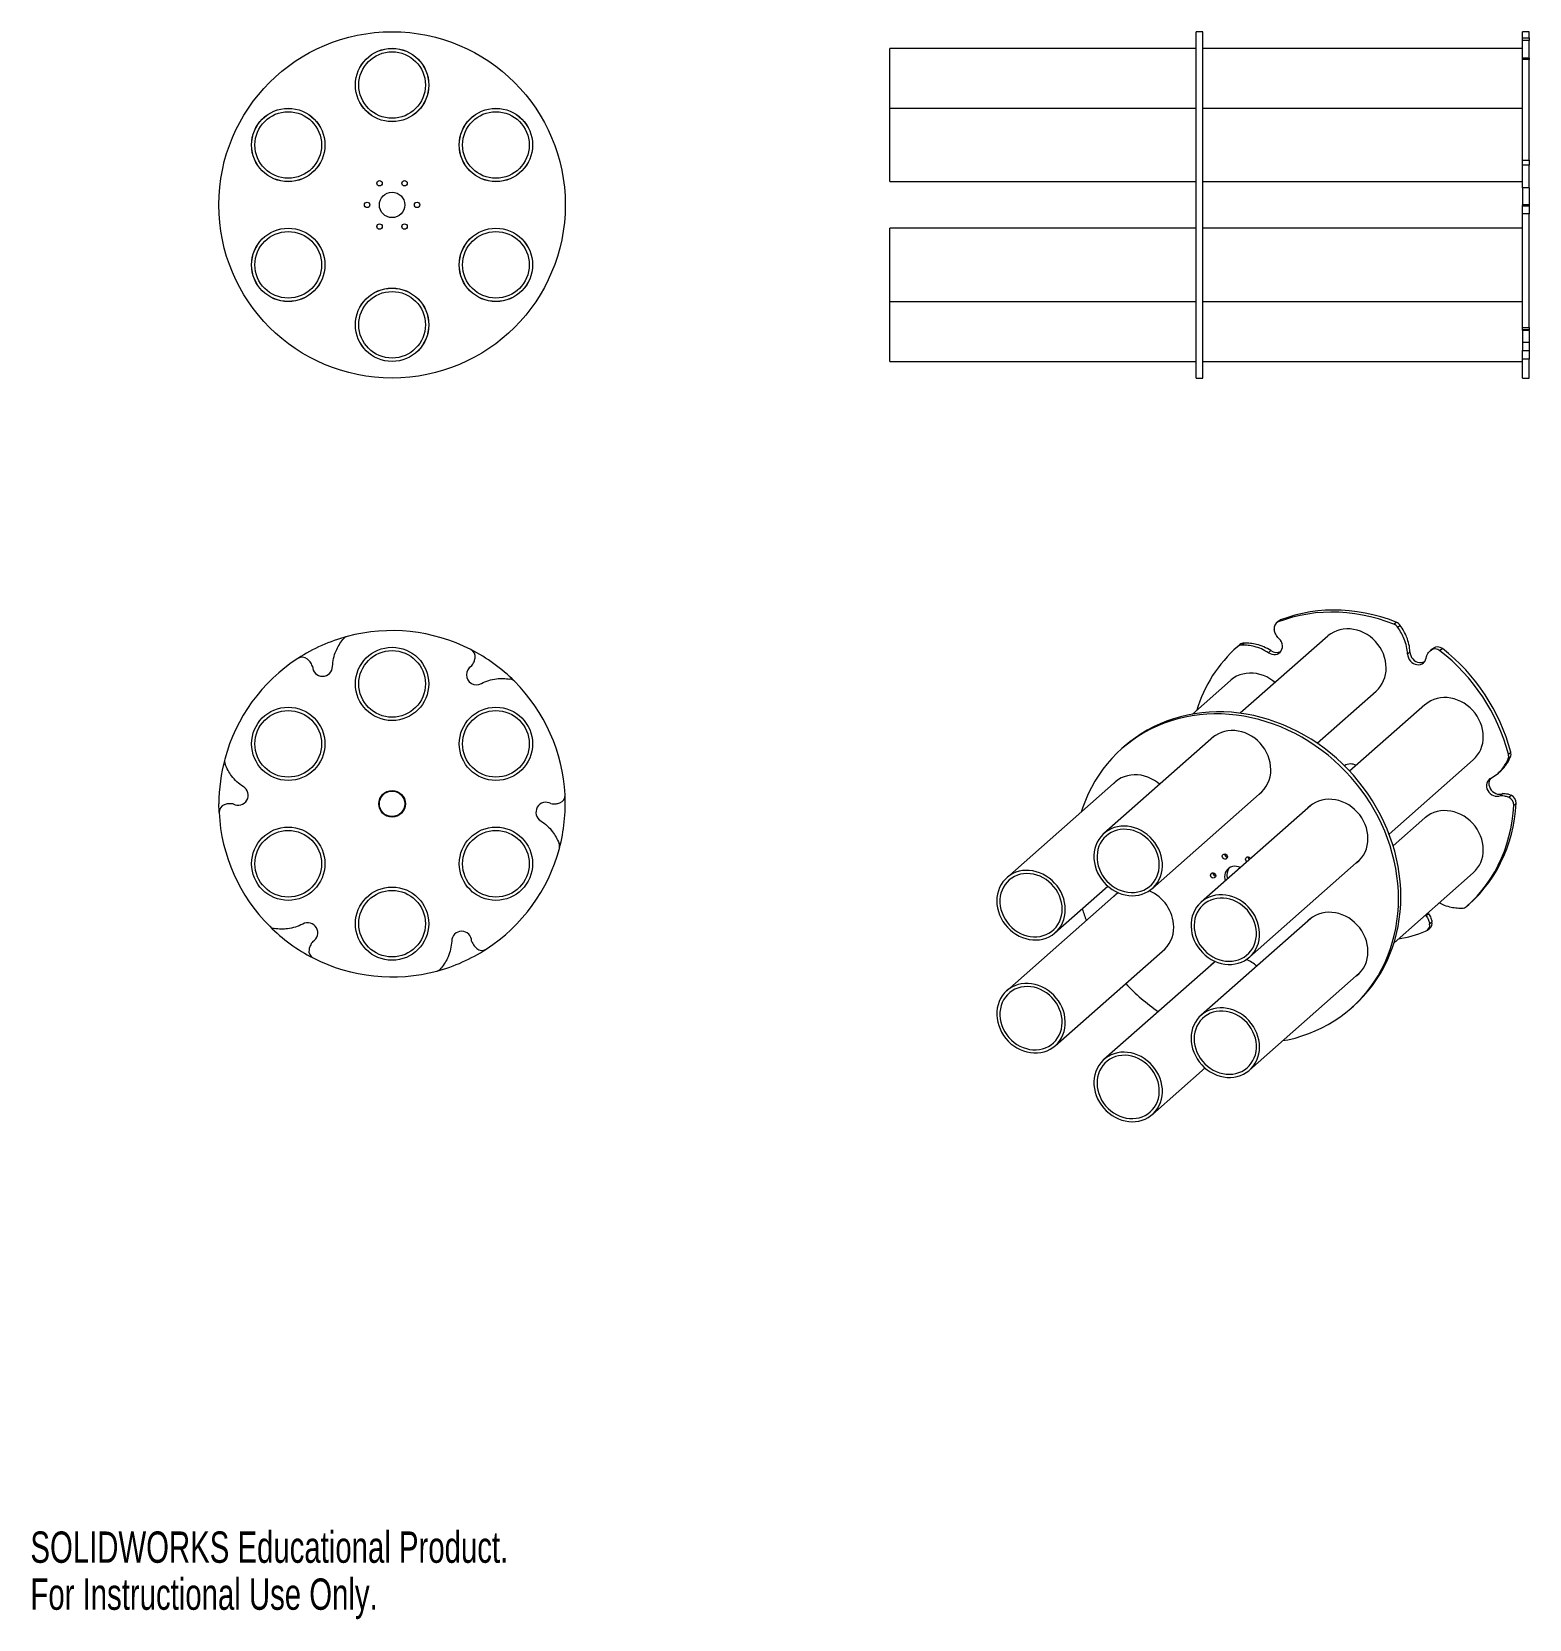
# Model space of a CAD drawing. Header units: inches. Extents: x 0.01 to 7.03, y 0 to 7.45.
import ezdxf

# ---------------------------------------------------------------- set-up
doc = ezdxf.new("R2010")
doc.units = ezdxf.units.IN
doc.header["$MEASUREMENT"] = 0
doc.styles.add('SLDTEXTSTYLE0', font='TXT', dxfattribs={"width": 0.7})

msp = doc.modelspace()

# ---------------------------------------------------------------- linework, layer by layer
at = {"color": 7, "linetype": 'Continuous', "lineweight": 15}
for p, q in [((5.5002, 7.4469), (5.4689, 7.4469)), ((5.4689, 6.6344), (5.4689, 7.4469)), ((5.5002, 6.6344), (5.5002, 7.4469)), ((7.0314, 7.4469), (7.0002, 7.4469)), ((7.0002, 7.4191), (7.0002, 7.4469)), ((7.0002, 7.4191), (7.0314, 7.4191)), ((7.0002, 7.4057), (7.0002, 7.4191)), ((7.0314, 7.4057), (7.0002, 7.4057)), ((7.0314, 7.4191), (7.0314, 7.4469)), ((7.0314, 7.4191), (7.0314, 7.4057)), ((5.4689, 7.3688), (4.0314, 7.3688)), ((4.0314, 7.0875), (4.0314, 7.3688)), ((7.0002, 7.3688), (5.5002, 7.3688)), ((7.0314, 7.3224), (7.0002, 7.3224)), ((7.0002, 7.3163), (7.0002, 7.3224)), ((7.0314, 7.3163), (7.0002, 7.3163)), ((7.0002, 6.8442), (7.0002, 7.3163)), ((7.0314, 7.3224), (7.0314, 7.3163)), ((7.0314, 6.8442), (7.0314, 7.3163)), ((5.4689, 7.0875), (4.0314, 7.0875)), ((4.0314, 6.7438), (4.0314, 7.0875)), ((7.0002, 7.0875), (5.5002, 7.0875)), ((7.0002, 6.8442), (7.0314, 6.8442)), ((7.0002, 6.8202), (7.0002, 6.8442)), ((7.0314, 6.8202), (7.0002, 6.8202)), ((7.0314, 6.8442), (7.0314, 6.8202)), ((4.0314, 6.7438), (5.4689, 6.7438)), ((5.5002, 6.7438), (7.0002, 6.7438)), ((7.0314, 6.7148), (7.0002, 6.7148)), ((7.0002, 6.7148), (7.0002, 6.6352)), ((7.0314, 6.7148), (7.0314, 6.6352)), ((5.4689, 5.8219), (5.4689, 6.6344)), ((5.5002, 5.8219), (5.5002, 6.6344)), ((7.0314, 6.6347), (7.0002, 6.6347)), ((7.0002, 6.5928), (7.0002, 6.63)), ((7.0002, 6.63), (7.0314, 6.63)), ((7.0314, 6.63), (7.0314, 6.5928)), ((7.0314, 6.5928), (7.0002, 6.5928)), ((7.0002, 6.0595), (7.0002, 6.5928)), ((7.0314, 6.0595), (7.0314, 6.5928)), ((5.4689, 6.525), (4.0314, 6.525)), ((4.0314, 6.1813), (4.0314, 6.525)), ((7.0002, 6.525), (5.5002, 6.525)), ((4.0314, 6.1813), (5.4689, 6.1813)), ((4.0314, 5.9), (4.0314, 6.1813)), ((5.5002, 6.1813), (7.0002, 6.1813)), ((7.0002, 6.0595), (7.0314, 6.0595)), ((7.0002, 6.0489), (7.0002, 6.0595)), ((7.0314, 6.0489), (7.0002, 6.0489)), ((7.0002, 6.0465), (7.0314, 6.0465)), ((7.0002, 6.0451), (7.0002, 5.9886)), ((7.0314, 6.0595), (7.0314, 6.0489)), ((7.0314, 6.0451), (7.0314, 5.9886)), ((7.0314, 5.9886), (7.0002, 5.9886)), ((4.0314, 5.9), (5.4689, 5.9)), ((5.5002, 5.9), (7.0002, 5.9)), ((7.0002, 5.9507), (7.0314, 5.9507)), ((7.0002, 5.9109), (7.0002, 5.9507)), ((7.0314, 5.9109), (7.0002, 5.9109)), ((7.0002, 5.8219), (7.0002, 5.9109)), ((7.0314, 5.9507), (7.0314, 5.9109)), ((7.0314, 5.8219), (7.0314, 5.9109)), ((5.4689, 5.8219), (5.5002, 5.8219)), ((7.0002, 5.8219), (7.0314, 5.8219)), ((5.8558, 4.6818), (5.8448, 4.6721)), ((5.8647, 4.6872), (5.8536, 4.6775)), ((6.3966, 4.6667), (6.4077, 4.6765)), ((6.4264, 4.6615), (6.4154, 4.6518)), ((5.6731, 4.5709), (5.6621, 4.5611)), ((5.6624, 4.5614), (5.6734, 4.5712)), ((6.0858, 4.611), (5.6756, 4.2493)), ((5.6936, 4.5787), (5.6826, 4.5689)), ((6.5775, 4.5514), (6.5664, 4.5416)), ((6.5711, 4.5454), (6.5821, 4.5551)), ((6.5778, 4.551), (6.5821, 4.5551)), ((6.6237, 4.5524), (6.6126, 4.5427)), ((5.8188, 4.5432), (5.8077, 4.5334)), ((6.472, 4.5367), (6.461, 4.5269)), ((5.6301, 4.4033), (5.4511, 4.2454)), ((6.036, 4.1087), (6.3132, 4.3532)), ((6.5415, 4.2884), (6.1889, 3.9775)), ((5.5513, 4.1396), (5.0362, 3.6853)), ((5.5499, 4.1385), (5.5486, 4.1373)), ((5.1317, 4.0934), (5.1207, 4.0837)), ((6.3738, 3.6823), (6.7688, 4.0306)), ((6.9433, 4.0444), (6.9322, 4.0346)), ((6.9337, 4.0571), (6.9448, 4.0668)), ((6.8848, 3.9673), (6.8959, 3.977)), ((5.0956, 3.9319), (4.5805, 3.4776)), ((5.0942, 3.9308), (5.0929, 3.9295)), ((5.2635, 3.4275), (5.7786, 3.8818)), ((5.776, 3.8794), (5.7774, 3.8805)), ((6.0069, 3.817), (5.4919, 3.3628)), ((6.0055, 3.8159), (6.0043, 3.8147)), ((6.9076, 3.8729), (6.8966, 3.8632)), ((6.9355, 3.8549), (6.9466, 3.8646)), ((6.9695, 3.8267), (6.9585, 3.817)), ((6.5415, 3.7581), (6.3928, 3.627)), ((5.6024, 3.5882), (5.6024, 3.589)), ((5.712, 3.5743), (5.7121, 3.5752)), ((5.7192, 3.105), (6.2343, 3.5592)), ((6.2316, 3.5569), (6.233, 3.558)), ((4.8079, 3.2198), (5.0549, 3.4376)), ((5.5476, 3.4994), (5.5476, 3.5002)), ((6.3972, 3.1726), (6.7688, 3.5003)), ((5.0956, 3.4015), (4.5805, 2.9473)), ((5.0942, 3.4004), (5.0929, 3.3992)), ((6.7369, 3.3424), (6.7479, 3.3521)), ((6.0069, 3.2867), (5.4919, 2.8324)), ((6.0055, 3.2856), (6.0043, 3.2843)), ((6.5438, 3.3018), (6.5474, 3.2991)), ((6.5584, 3.3088), (6.5474, 3.2991)), ((6.5549, 3.3116), (6.5584, 3.3088)), ((6.5542, 3.2314), (6.5652, 3.2412)), ((6.5639, 3.2613), (6.575, 3.271)), ((4.8079, 2.6894), (5.323, 3.1437)), ((5.3203, 3.1414), (5.3217, 3.1425)), ((5.5513, 3.0789), (5.0362, 2.6247)), ((5.5499, 3.0779), (5.5486, 3.0766)), ((5.7192, 2.5746), (6.2343, 3.0289)), ((6.2316, 3.0265), (6.233, 3.0276)), ((6.1955, 2.8649), (6.2066, 2.8747)), ((5.2635, 2.3669), (5.5106, 2.5847))]:
    msp.add_line(p, q, dxfattribs=at)
at = {"color": 7, "linetype": 'Continuous', "lineweight": 15, "flags": 128}
for points in [[(6.3966, 4.6667), (6.3604, 4.6801), (6.3239, 4.6918), (6.287, 4.7017), (6.2499, 4.7098), (6.2127, 4.716), (6.1755, 4.7204), (6.1383, 4.723), (6.1013, 4.7238), (6.0645, 4.7226), (6.0281, 4.7197), (5.992, 4.7149), (5.9564, 4.7082), (5.9215, 4.6997), (5.8872, 4.6895), (5.8536, 4.6775)], [(6.4077, 4.6765), (6.3715, 4.6899), (6.3349, 4.7015), (6.2981, 4.7114), (6.261, 4.7195), (6.2238, 4.7258), (6.1866, 4.7302), (6.1494, 4.7328), (6.1124, 4.7335), (6.0756, 4.7324), (6.0391, 4.7294), (6.0031, 4.7246), (5.9675, 4.718), (5.9325, 4.7095), (5.8982, 4.6992), (5.8647, 4.6872)], [(5.8558, 4.6818), (5.8599, 4.6849), (5.8647, 4.6872)], [(6.3602, 4.4618), (6.3594, 4.4783), (6.357, 4.4949), (6.3529, 4.5113), (6.3472, 4.5274), (6.34, 4.543), (6.3314, 4.5581), (6.3215, 4.5723), (6.3102, 4.5856), (6.2979, 4.5978), (6.2845, 4.6089), (6.2703, 4.6187), (6.2553, 4.627), (6.2398, 4.6339), (6.2238, 4.6392), (6.2076, 4.6429), (6.1913, 4.645), (6.1751, 4.6453), (6.1592, 4.6441), (6.1436, 4.6411), (6.1287, 4.6365), (6.1144, 4.6303), (6.1011, 4.6226), (6.0887, 4.6135), (6.0858, 4.611)], [(5.8077, 4.5334), (5.8155, 4.5289), (5.8239, 4.5259), (5.8325, 4.5245), (5.841, 4.5248), (5.849, 4.5269), (5.8563, 4.5305), (5.8626, 4.5357), (5.8676, 4.5421), (5.8712, 4.5495), (5.8731, 4.5577), (5.8734, 4.5663), (5.872, 4.5751), (5.869, 4.5836), (5.8644, 4.5915), (5.8585, 4.5985), (5.8516, 4.6045)], [(6.461, 4.5269), (6.4618, 4.5182), (6.4643, 4.5096), (6.4684, 4.5015), (6.4738, 4.4941), (6.4805, 4.4877), (6.488, 4.4827), (6.4963, 4.4791), (6.5048, 4.4772), (6.5134, 4.477), (6.5216, 4.4785), (6.5292, 4.4816), (6.5358, 4.4863), (6.5413, 4.4923), (6.5453, 4.4994), (6.5478, 4.5074), (6.5487, 4.5159)], [(6.472, 4.5367), (6.4729, 4.528), (6.4754, 4.5194), (6.4794, 4.5112), (6.4849, 4.5038), (6.4915, 4.4975), (6.4991, 4.4924), (6.5073, 4.4889), (6.5159, 4.487), (6.5244, 4.4867), (6.5327, 4.4882), (6.5402, 4.4913), (6.5409, 4.4917)], [(5.8388, 4.3931), (5.8288, 4.4012), (5.8146, 4.4109), (5.7996, 4.4193), (5.7841, 4.4261), (5.7681, 4.4315), (5.7519, 4.4352), (5.7356, 4.4372), (5.7194, 4.4376), (5.7035, 4.4363), (5.688, 4.4333), (5.673, 4.4288), (5.6587, 4.4226), (5.6454, 4.4149), (5.633, 4.4058), (5.6301, 4.4033)], [(6.8159, 4.1393), (6.8151, 4.1558), (6.8126, 4.1723), (6.8085, 4.1887), (6.8029, 4.2048), (6.7957, 4.2205), (6.7871, 4.2355), (6.7771, 4.2497), (6.7659, 4.263), (6.7536, 4.2753), (6.7402, 4.2863), (6.726, 4.2961), (6.711, 4.3045), (6.6954, 4.3113), (6.6795, 4.3166), (6.6633, 4.3203), (6.647, 4.3224), (6.6308, 4.3228), (6.6148, 4.3215), (6.5993, 4.3185), (6.5843, 4.3139), (6.5701, 4.3078), (6.5567, 4.3001), (6.5444, 4.2909), (6.5415, 4.2884)], [(6.4181, 3.3786), (6.4173, 3.414), (6.4149, 3.4497), (6.4108, 3.4853), (6.4052, 3.521), (6.3979, 3.5565), (6.3891, 3.5919), (6.3787, 3.627), (6.3668, 3.6618), (6.3534, 3.6961), (6.3384, 3.7301), (6.3221, 3.7634), (6.3043, 3.7962), (6.2851, 3.8282), (6.2646, 3.8595), (6.2428, 3.89), (6.2198, 3.9196), (6.1955, 3.9483), (6.1701, 3.9759), (6.1436, 4.0025), (6.1161, 4.0279), (6.0876, 4.0522), (6.0582, 4.0752), (6.0279, 4.097), (5.9969, 4.1174), (5.9651, 4.1364), (5.9326, 4.154), (5.8996, 4.1702), (5.8661, 4.1849), (5.8321, 4.1981), (5.7977, 4.2097), (5.7631, 4.2198), (5.7282, 4.2283), (5.6932, 4.2351), (5.6581, 4.2404), (5.623, 4.244), (5.588, 4.2459), (5.5531, 4.2462), (5.5184, 4.2449), (5.4841, 4.2419), (5.4501, 4.2373), (5.4166, 4.2311), (5.3835, 4.2232), (5.3511, 4.2138), (5.3193, 4.2027), (5.2883, 4.1901), (5.258, 4.176), (5.2286, 4.1604), (5.2001, 4.1433), (5.1726, 4.1248), (5.1461, 4.1049), (5.1207, 4.0837), (5.0964, 4.0612), (5.0734, 4.0374), (5.0516, 4.0124), (5.0311, 3.9862), (5.0119, 3.959), (4.9941, 3.9307), (4.9777, 3.9015), (4.9628, 3.8713), (4.9494, 3.8403), (4.9375, 3.8086), (4.93, 3.7858)], [(6.4292, 3.3883), (6.4284, 3.4238), (6.4259, 3.4594), (6.4219, 3.4951), (6.4162, 3.5307), (6.409, 3.5662), (6.4002, 3.6016), (6.3898, 3.6367), (6.3778, 3.6715), (6.3644, 3.7059), (6.3495, 3.7398), (6.3331, 3.7732), (6.3153, 3.8059), (6.2962, 3.838), (6.2757, 3.8693), (6.2539, 3.8998), (6.2308, 3.9294), (6.2066, 3.958), (6.1812, 3.9857), (6.1547, 4.0122), (6.1272, 4.0377), (6.0987, 4.0619), (6.0692, 4.085), (6.039, 4.1067), (6.0079, 4.1271), (5.9761, 4.1462), (5.9437, 4.1638), (5.9107, 4.18), (5.8771, 4.1947), (5.8431, 4.2078), (5.8088, 4.2195), (5.7741, 4.2295), (5.7393, 4.238), (5.7042, 4.2449), (5.6691, 4.2501), (5.634, 4.2537), (5.599, 4.2557), (5.5641, 4.256), (5.5295, 4.2547), (5.4951, 4.2517), (5.4611, 4.2471), (5.4276, 4.2408), (5.3946, 4.233), (5.3622, 4.2235), (5.3304, 4.2125), (5.2993, 4.1999), (5.269, 4.1858), (5.2396, 4.1702), (5.2111, 4.1531), (5.1836, 4.1346), (5.1571, 4.1147), (5.1317, 4.0934)], [(5.8192, 3.9844), (5.8183, 4.0009), (5.8159, 4.0175), (5.8118, 4.0339), (5.8061, 4.05), (5.7989, 4.0657), (5.7903, 4.0807), (5.7803, 4.095), (5.7691, 4.1083), (5.7567, 4.1206), (5.7433, 4.1317), (5.729, 4.1415), (5.714, 4.1498), (5.6985, 4.1567), (5.6825, 4.162), (5.6662, 4.1658), (5.6499, 4.1678), (5.6337, 4.1682), (5.6177, 4.1669), (5.6022, 4.1639), (5.5872, 4.1593), (5.5729, 4.1532), (5.5595, 4.1454), (5.5471, 4.1363), (5.5375, 4.1275)], [(5.2976, 3.9159), (5.2876, 3.9239), (5.2733, 3.9337), (5.2584, 3.9421), (5.2428, 3.949), (5.2268, 3.9543), (5.2106, 3.958), (5.1943, 3.9601), (5.178, 3.9604), (5.162, 3.9591), (5.1465, 3.9562), (5.1315, 3.9516), (5.1172, 3.9454), (5.1038, 3.9377), (5.0914, 3.9285), (5.0819, 3.9198)], [(6.8527, 3.9453), (6.8457, 3.9411), (6.8399, 3.9355), (6.8353, 3.9287), (6.8323, 3.921), (6.8309, 3.9126), (6.8312, 3.9039), (6.8331, 3.8953), (6.8367, 3.8869), (6.8417, 3.8792), (6.848, 3.8725), (6.8553, 3.867), (6.8633, 3.863), (6.8718, 3.8605), (6.8804, 3.8597), (6.8888, 3.8606), (6.8966, 3.8632)], [(6.8497, 3.9437), (6.8464, 3.9385), (6.8434, 3.9307), (6.842, 3.9224), (6.8422, 3.9137), (6.8442, 3.905), (6.8477, 3.8967), (6.8527, 3.889), (6.859, 3.8823), (6.8663, 3.8768), (6.8744, 3.8727), (6.8828, 3.8702), (6.8914, 3.8694), (6.8998, 3.8703), (6.9076, 3.8729)], [(0.8852, 3.7828), (0.885, 3.7869), (0.8841, 3.8244)], [(6.2748, 3.6618), (6.274, 3.6783), (6.2715, 3.6949), (6.2674, 3.7113), (6.2618, 3.7275), (6.2546, 3.7431), (6.246, 3.7582), (6.236, 3.7724), (6.2247, 3.7858), (6.2124, 3.798), (6.199, 3.8091), (6.1847, 3.8189), (6.1697, 3.8273), (6.1541, 3.8341), (6.1382, 3.8395), (6.1219, 3.8432), (6.1056, 3.8452), (6.0894, 3.8456), (6.0734, 3.8443), (6.0578, 3.8414), (6.0428, 3.8368), (6.0286, 3.8306), (6.0152, 3.8229), (6.0028, 3.8137), (5.9932, 3.8049)], [(6.7366, 3.3421), (6.7623, 3.366), (6.7866, 3.3914), (6.8095, 3.418), (6.831, 3.446), (6.8509, 3.4752), (6.8693, 3.5055), (6.8861, 3.5369), (6.9012, 3.5692), (6.9147, 3.6025), (6.9264, 3.6367), (6.9364, 3.6715), (6.9446, 3.7071), (6.9511, 3.7433), (6.9557, 3.7799), (6.9585, 3.817)], [(6.7476, 3.3519), (6.7733, 3.3758), (6.7976, 3.4011), (6.8206, 3.4278), (6.842, 3.4557), (6.862, 3.4849), (6.8804, 3.5152), (6.8972, 3.5466), (6.9123, 3.579), (6.9257, 3.6123), (6.9375, 3.6464), (6.9475, 3.6813), (6.9557, 3.7169), (6.9621, 3.753), (6.9667, 3.7897), (6.9695, 3.8267)], [(6.8159, 3.6089), (6.8151, 3.6254), (6.8126, 3.642), (6.8085, 3.6584), (6.8029, 3.6745), (6.7957, 3.6901), (6.7871, 3.7051), (6.7771, 3.7194), (6.7659, 3.7327), (6.7536, 3.7449), (6.7402, 3.756), (6.726, 3.7658), (6.711, 3.7741), (6.6954, 3.781), (6.6795, 3.7863), (6.6633, 3.79), (6.647, 3.7921), (6.6308, 3.7924), (6.6148, 3.7911), (6.5993, 3.7882), (6.5843, 3.7836), (6.5701, 3.7774), (6.5567, 3.7697), (6.5444, 3.7606), (6.5415, 3.7581)], [(5.2302, 3.406), (5.2439, 3.4132), (5.2566, 3.4218), (5.2682, 3.4319), (5.2786, 3.4432), (5.2877, 3.4557), (5.2954, 3.4692), (5.3015, 3.4836), (5.3062, 3.4988), (5.3092, 3.5145), (5.3105, 3.5307), (5.3103, 3.5472), (5.3083, 3.5637), (5.3048, 3.5802), (5.2997, 3.5964), (5.293, 3.6122), (5.2848, 3.6275), (5.2753, 3.642), (5.2645, 3.6556), (5.2525, 3.6682), (5.2395, 3.6797), (5.2255, 3.6899), (5.2108, 3.6987), (5.1954, 3.7061), (5.1796, 3.7119), (5.1634, 3.7162), (5.1471, 3.7188), (5.1309, 3.7197), (5.1148, 3.719), (5.0991, 3.7166), (5.084, 3.7125), (5.0695, 3.7069), (5.0558, 3.6997), (5.0431, 3.691), (5.0315, 3.681), (5.0211, 3.6697), (5.012, 3.6572), (5.0043, 3.6437), (4.9982, 3.6292), (4.9936, 3.6141), (4.9905, 3.5983), (4.9892, 3.5822), (4.9895, 3.5657), (4.9914, 3.5492), (4.9949, 3.5327), (5.0001, 3.5165), (5.0067, 3.5007), (5.0149, 3.4854), (5.0244, 3.4709), (5.0352, 3.4573), (5.0472, 3.4446), (5.0603, 3.4332), (5.0742, 3.423), (5.089, 3.4141), (5.1043, 3.4068), (5.1202, 3.4009), (5.1363, 3.3967), (5.1526, 3.3941), (5.1688, 3.3931), (5.1849, 3.3939), (5.2006, 3.3963), (5.2157, 3.4003), (5.2302, 3.406)], [(5.2229, 3.4196), (5.236, 3.4266), (5.248, 3.4349), (5.259, 3.4447), (5.2687, 3.4557), (5.2771, 3.4679), (5.284, 3.4811), (5.2894, 3.4951), (5.2932, 3.5098), (5.2954, 3.525), (5.296, 3.5406), (5.2949, 3.5564), (5.2921, 3.5722), (5.2878, 3.5878), (5.2819, 3.603), (5.2744, 3.6178), (5.2656, 3.6318), (5.2555, 3.645), (5.2441, 3.6571), (5.2317, 3.6682), (5.2184, 3.6779), (5.2043, 3.6863), (5.1896, 3.6932), (5.1744, 3.6986), (5.1589, 3.7023), (5.1434, 3.7044), (5.1279, 3.7048), (5.1127, 3.7036), (5.0978, 3.7007), (5.0836, 3.6961), (5.0701, 3.69), (5.0576, 3.6823), (5.0461, 3.6732), (5.0357, 3.6628), (5.0266, 3.6512), (5.019, 3.6385), (5.0128, 3.6249), (5.0082, 3.6105), (5.0052, 3.5955), (5.0038, 3.5801), (5.0041, 3.5644), (5.006, 3.5485), (5.0096, 3.5328), (5.0147, 3.5174), (5.0214, 3.5024), (5.0295, 3.488), (5.039, 3.4744), (5.0498, 3.4617), (5.0617, 3.4501), (5.0745, 3.4397), (5.0883, 3.4306), (5.1027, 3.4229), (5.1177, 3.4168), (5.133, 3.4122), (5.1486, 3.4093), (5.1641, 3.408), (5.1795, 3.4084), (5.1945, 3.4105), (5.2091, 3.4143), (5.2229, 3.4196)], [(5.6152, 3.5754), (5.6143, 3.5709), (5.6117, 3.5673), (5.6078, 3.5652), (5.6033, 3.5649), (5.5987, 3.5664), (5.5948, 3.5695), (5.5923, 3.5737), (5.5914, 3.5784), (5.5923, 3.5829), (5.5948, 3.5865), (5.5987, 3.5886), (5.6033, 3.5889), (5.6078, 3.5874), (5.6117, 3.5843), (5.6143, 3.5801), (5.6152, 3.5754)], [(4.855, 3.3284), (4.8541, 3.3449), (4.8517, 3.3615), (4.8476, 3.3779), (4.8419, 3.394), (4.8348, 3.4096), (4.8261, 3.4246), (4.8162, 3.4389), (4.8049, 3.4522), (4.7926, 3.4644), (4.7792, 3.4755), (4.765, 3.4852), (4.75, 3.4936), (4.7345, 3.5005), (4.7185, 3.5058), (4.7023, 3.5095), (4.686, 3.5115), (4.6698, 3.5119), (4.6539, 3.5106), (4.6383, 3.5077), (4.6234, 3.5031), (4.6091, 3.4969), (4.5958, 3.4892), (4.5834, 3.4801), (4.5722, 3.4696), (4.5622, 3.4579), (4.5536, 3.445), (4.5464, 3.4312), (4.5408, 3.4165), (4.5367, 3.4011), (4.5342, 3.3852), (4.5334, 3.3689), (4.5342, 3.3524), (4.5367, 3.3359), (4.5408, 3.3195), (4.5464, 3.3034), (4.5536, 3.2877), (4.5622, 3.2727), (4.5722, 3.2585), (4.5834, 3.2452), (4.5958, 3.2329), (4.6091, 3.2219), (4.6234, 3.2121), (4.6383, 3.2038), (4.6539, 3.1969), (4.6698, 3.1916), (4.686, 3.1879), (4.7023, 3.1858), (4.7185, 3.1854), (4.7345, 3.1867), (4.75, 3.1897), (4.765, 3.1943), (4.7792, 3.2004), (4.7926, 3.2081), (4.8049, 3.2173), (4.8162, 3.2278), (4.8261, 3.2395), (4.8348, 3.2523), (4.8419, 3.2662), (4.8476, 3.2808), (4.8517, 3.2962), (4.8541, 3.3121), (4.855, 3.3284)], [(5.6761, 3.5253), (5.6678, 3.5285), (5.6581, 3.5306), (5.6484, 3.531), (5.639, 3.5296), (5.6302, 3.5266), (5.6222, 3.522), (5.6153, 3.5159), (5.6097, 3.5086), (5.6056, 3.5002), (5.6031, 3.491), (5.6023, 3.4814), (5.6031, 3.4715), (5.6053, 3.4628)], [(5.7076, 3.553), (5.7045, 3.5557), (5.7019, 3.5599), (5.701, 3.5646), (5.7019, 3.5691), (5.7045, 3.5727), (5.7083, 3.5748), (5.7129, 3.5751), (5.7175, 3.5736), (5.7213, 3.5705), (5.7236, 3.5671)], [(4.8403, 3.3303), (4.8395, 3.346), (4.837, 3.3618), (4.8329, 3.3775), (4.8273, 3.3928), (4.8201, 3.4076), (4.8115, 3.4218), (4.8016, 3.4351), (4.7904, 3.4474), (4.7782, 3.4586), (4.765, 3.4686), (4.751, 3.4772), (4.7364, 3.4844), (4.7213, 3.49), (4.7058, 3.4941), (4.6903, 3.4964), (4.6748, 3.4971), (4.6595, 3.4962), (4.6446, 3.4935), (4.6303, 3.4892), (4.6167, 3.4833), (4.6039, 3.4759), (4.5922, 3.4671), (4.5817, 3.4569), (4.5724, 3.4455), (4.5645, 3.4329), (4.5581, 3.4195), (4.5532, 3.4052), (4.5499, 3.3903), (4.5482, 3.3749), (4.5482, 3.3592), (4.5499, 3.3434), (4.5532, 3.3277), (4.5581, 3.3122), (4.5645, 3.2971), (4.5724, 3.2826), (4.5817, 3.2688), (4.5922, 3.256), (4.6039, 3.2442), (4.6167, 3.2336), (4.6303, 3.2243), (4.6446, 3.2163), (4.6595, 3.2099), (4.6748, 3.2051), (4.6903, 3.2019), (4.7058, 3.2004), (4.7213, 3.2005), (4.7364, 3.2023), (4.751, 3.2058), (4.765, 3.2109), (4.7782, 3.2175), (4.7904, 3.2257), (4.8016, 3.2352), (4.8115, 3.246), (4.8201, 3.258), (4.8273, 3.271), (4.8329, 3.2849), (4.837, 3.2995), (4.8395, 3.3147), (4.8403, 3.3303)], [(5.5604, 3.4866), (5.5595, 3.4821), (5.5569, 3.4786), (5.553, 3.4765), (5.5485, 3.4761), (5.5439, 3.4776), (5.54, 3.4807), (5.5375, 3.4849), (5.5365, 3.4896), (5.5375, 3.4941), (5.54, 3.4977), (5.5439, 3.4998), (5.5485, 3.5002), (5.553, 3.4987), (5.5569, 3.4956), (5.5595, 3.4913), (5.5604, 3.4866)], [(5.1035, 3.4071), (5.0914, 3.3982), (5.0819, 3.3894)], [(5.5251, 3.1037), (5.5396, 3.0943), (5.5548, 3.0865), (5.5705, 3.0801), (5.5866, 3.0753), (5.6028, 3.0722), (5.6191, 3.0707), (5.6352, 3.0709), (5.6511, 3.0727), (5.6664, 3.0762), (5.6812, 3.0813), (5.6951, 3.088), (5.7082, 3.0962), (5.7202, 3.1058), (5.731, 3.1167), (5.7405, 3.1288), (5.7487, 3.142), (5.7553, 3.1561), (5.7605, 3.1711), (5.764, 3.1867), (5.7659, 3.2027), (5.7662, 3.2191), (5.7648, 3.2356), (5.7618, 3.2521), (5.7572, 3.2685), (5.7511, 3.2844), (5.7434, 3.2999), (5.7343, 3.3146), (5.7239, 3.3286), (5.7123, 3.3416), (5.6996, 3.3534), (5.6859, 3.3641), (5.6714, 3.3734), (5.6562, 3.3812), (5.6406, 3.3876), (5.6245, 3.3924), (5.6083, 3.3955), (5.592, 3.397), (5.5758, 3.3969), (5.56, 3.395), (5.5446, 3.3915), (5.5299, 3.3864), (5.5159, 3.3797), (5.5029, 3.3715), (5.4909, 3.3619), (5.4801, 3.351), (5.4706, 3.3389), (5.4624, 3.3257), (5.4557, 3.3116), (5.4506, 3.2966), (5.447, 3.2811), (5.4451, 3.265), (5.4449, 3.2486), (5.4462, 3.2321), (5.4492, 3.2156), (5.4538, 3.1993), (5.46, 3.1833), (5.4677, 3.1678), (5.4768, 3.1531), (5.4872, 3.1391), (5.4988, 3.1262), (5.5115, 3.1143), (5.5251, 3.1037)], [(5.5325, 3.1155), (5.5463, 3.1066), (5.5609, 3.0992), (5.5759, 3.0933), (5.5913, 3.089), (5.6068, 3.0864), (5.6224, 3.0854), (5.6377, 3.0861), (5.6527, 3.0885), (5.6671, 3.0925), (5.6808, 3.0981), (5.6937, 3.1053), (5.7056, 3.1139), (5.7164, 3.1239), (5.7259, 3.1351), (5.734, 3.1474), (5.7407, 3.1608), (5.7458, 3.1749), (5.7494, 3.1897), (5.7513, 3.205), (5.7516, 3.2207), (5.7502, 3.2365), (5.7472, 3.2522), (5.7426, 3.2678), (5.7364, 3.283), (5.7287, 3.2976), (5.7197, 3.3115), (5.7093, 3.3245), (5.6978, 3.3365), (5.6852, 3.3473), (5.6718, 3.3568), (5.6576, 3.365), (5.6427, 3.3716), (5.6275, 3.3767), (5.612, 3.3802), (5.5965, 3.382), (5.581, 3.3822), (5.5658, 3.3806), (5.5511, 3.3774), (5.537, 3.3726), (5.5237, 3.3662), (5.5113, 3.3583), (5.4999, 3.349), (5.4898, 3.3384), (5.4809, 3.3266), (5.4735, 3.3137), (5.4676, 3.3), (5.4633, 3.2855), (5.4605, 3.2704), (5.4594, 3.2549), (5.46, 3.2391), (5.4622, 3.2233), (5.466, 3.2077), (5.4714, 3.1923), (5.4783, 3.1774), (5.4867, 3.1631), (5.4964, 3.1496), (5.5074, 3.1371), (5.5194, 3.1257), (5.5325, 3.1155)], [(5.8762, 2.713), (5.8996, 2.7176), (5.9326, 2.7254), (5.9651, 2.7349), (5.9969, 2.7459), (6.0279, 2.7585), (6.0582, 2.7726), (6.0876, 2.7882), (6.1161, 2.8053), (6.1436, 2.8238), (6.1701, 2.8437), (6.1955, 2.8649), (6.2198, 2.8875), (6.2428, 2.9113), (6.2646, 2.9363), (6.2851, 2.9624), (6.3043, 2.9896), (6.3221, 3.0179), (6.3384, 3.0472), (6.3534, 3.0773), (6.3668, 3.1083), (6.3787, 3.1401), (6.3891, 3.1726), (6.3979, 3.2057), (6.4052, 3.2394), (6.4108, 3.2737), (6.4149, 3.3083), (6.4173, 3.3433), (6.4181, 3.3786)], [(6.2066, 2.8747), (6.2308, 2.8972), (6.2539, 2.921), (6.2757, 2.946), (6.2962, 2.9722), (6.3153, 2.9994), (6.3331, 3.0277), (6.3495, 3.0569), (6.3644, 3.0871), (6.3778, 3.1181), (6.3898, 3.1498), (6.4002, 3.1823), (6.409, 3.2155), (6.4162, 3.2492), (6.4219, 3.2834), (6.4259, 3.318), (6.4284, 3.353), (6.4292, 3.3883)], [(6.2748, 3.1315), (6.274, 3.148), (6.2715, 3.1645), (6.2674, 3.181), (6.2618, 3.1971), (6.2546, 3.2128), (6.246, 3.2278), (6.236, 3.2421), (6.2247, 3.2554), (6.2124, 3.2677), (6.199, 3.2788), (6.1847, 3.2886), (6.1697, 3.2969), (6.1541, 3.3038), (6.1382, 3.3091), (6.1219, 3.3129), (6.1056, 3.3149), (6.0894, 3.3153), (6.0734, 3.314), (6.0578, 3.311), (6.0428, 3.3064), (6.0286, 3.3003), (6.0152, 3.2925), (6.0028, 3.2834), (5.9932, 3.2746)], [(5.5591, 3.0846), (5.5471, 3.0756), (5.5375, 3.0669)], [(4.7746, 2.9486), (4.7601, 2.9579), (4.7449, 2.9657), (4.7292, 2.9721), (4.7131, 2.9769), (4.6969, 2.98), (4.6806, 2.9815), (4.6645, 2.9813), (4.6486, 2.9795), (4.6333, 2.976), (4.6185, 2.9709), (4.6046, 2.9642), (4.5915, 2.956), (4.5795, 2.9464), (4.5687, 2.9355), (4.5592, 2.9234), (4.5511, 2.9102), (4.5444, 2.8961), (4.5392, 2.8811), (4.5357, 2.8656), (4.5338, 2.8495), (4.5335, 2.8331), (4.5349, 2.8166), (4.5379, 2.8001), (4.5425, 2.7838), (4.5487, 2.7678), (4.5563, 2.7523), (4.5654, 2.7376), (4.5758, 2.7236), (4.5874, 2.7106), (4.6001, 2.6988), (4.6138, 2.6881), (4.6283, 2.6788), (4.6435, 2.671), (4.6592, 2.6646), (4.6752, 2.6598), (4.6915, 2.6567), (4.7077, 2.6552), (4.7239, 2.6554), (4.7397, 2.6572), (4.7551, 2.6607), (4.7698, 2.6658), (4.7838, 2.6725), (4.7968, 2.6807), (4.8088, 2.6903), (4.8196, 2.7012), (4.8292, 2.7133), (4.8373, 2.7265), (4.844, 2.7406), (4.8491, 2.7556), (4.8527, 2.7711), (4.8546, 2.7872), (4.8549, 2.8036), (4.8535, 2.8201), (4.8505, 2.8366), (4.8459, 2.8529), (4.8397, 2.8689), (4.832, 2.8844), (4.823, 2.8991), (4.8126, 2.9131), (4.801, 2.9261), (4.7882, 2.9379), (4.7746, 2.9486)], [(4.7673, 2.9367), (4.7534, 2.9456), (4.7389, 2.953), (4.7238, 2.9589), (4.7084, 2.9632), (4.6929, 2.9658), (4.6774, 2.9668), (4.662, 2.9661), (4.647, 2.9637), (4.6326, 2.9597), (4.6189, 2.9541), (4.606, 2.9469), (4.5941, 2.9383), (4.5833, 2.9283), (4.5738, 2.9171), (4.5657, 2.9048), (4.559, 2.8914), (4.5539, 2.8773), (4.5503, 2.8625), (4.5484, 2.8472), (4.5481, 2.8315), (4.5495, 2.8157), (4.5525, 2.8), (4.5571, 2.7844), (4.5633, 2.7692), (4.571, 2.7546), (4.58, 2.7407), (4.5904, 2.7277), (4.6019, 2.7157), (4.6145, 2.7049), (4.6279, 2.6954), (4.6422, 2.6872), (4.657, 2.6806), (4.6722, 2.6755), (4.6877, 2.672), (4.7033, 2.6702), (4.7187, 2.67), (4.7339, 2.6716), (4.7486, 2.6748), (4.7627, 2.6796), (4.7761, 2.686), (4.7885, 2.6939), (4.7998, 2.7032), (4.8099, 2.7138), (4.8188, 2.7256), (4.8262, 2.7385), (4.8321, 2.7522), (4.8365, 2.7667), (4.8392, 2.7818), (4.8403, 2.7973), (4.8398, 2.8131), (4.8376, 2.8289), (4.8337, 2.8445), (4.8283, 2.8599), (4.8214, 2.8748), (4.813, 2.8891), (4.8033, 2.9026), (4.7924, 2.9151), (4.7803, 2.9265), (4.7673, 2.9367)], [(5.4448, 2.7238), (5.4456, 2.7073), (5.4481, 2.6908), (5.4521, 2.6743), (5.4578, 2.6582), (5.465, 2.6426), (5.4736, 2.6276), (5.4835, 2.6133), (5.4948, 2.6), (5.5071, 2.5878), (5.5205, 2.5767), (5.5347, 2.567), (5.5497, 2.5586), (5.5652, 2.5517), (5.5812, 2.5464), (5.5974, 2.5427), (5.6137, 2.5407), (5.6299, 2.5403), (5.6458, 2.5416), (5.6614, 2.5445), (5.6763, 2.5491), (5.6906, 2.5553), (5.7039, 2.563), (5.7163, 2.5721), (5.7275, 2.5826), (5.7375, 2.5943), (5.7461, 2.6072), (5.7533, 2.621), (5.7589, 2.6357), (5.763, 2.6511), (5.7655, 2.667), (5.7663, 2.6833), (5.7655, 2.6998), (5.763, 2.7163), (5.7589, 2.7327), (5.7533, 2.7488), (5.7461, 2.7645), (5.7375, 2.7795), (5.7275, 2.7937), (5.7163, 2.807), (5.7039, 2.8193), (5.6906, 2.8303), (5.6763, 2.8401), (5.6614, 2.8485), (5.6458, 2.8553), (5.6299, 2.8606), (5.6137, 2.8643), (5.5974, 2.8664), (5.5812, 2.8668), (5.5652, 2.8655), (5.5497, 2.8625), (5.5347, 2.8579), (5.5205, 2.8518), (5.5071, 2.8441), (5.4948, 2.8349), (5.4835, 2.8244), (5.4736, 2.8127), (5.465, 2.7999), (5.4578, 2.786), (5.4521, 2.7714), (5.4481, 2.756), (5.4456, 2.7401), (5.4448, 2.7238)], [(5.4594, 2.7219), (5.4602, 2.7062), (5.4627, 2.6904), (5.4668, 2.6747), (5.4724, 2.6594), (5.4796, 2.6446), (5.4882, 2.6305), (5.4981, 2.6171), (5.5093, 2.6048), (5.5215, 2.5936), (5.5347, 2.5836), (5.5487, 2.575), (5.5633, 2.5678), (5.5785, 2.5622), (5.5939, 2.5582), (5.6094, 2.5558), (5.6249, 2.5551), (5.6402, 2.5561), (5.6551, 2.5587), (5.6695, 2.563), (5.6831, 2.5689), (5.6958, 2.5763), (5.7075, 2.5851), (5.7181, 2.5953), (5.7273, 2.6067), (5.7352, 2.6193), (5.7417, 2.6327), (5.7465, 2.647), (5.7498, 2.6619), (5.7515, 2.6773), (5.7515, 2.693), (5.7498, 2.7088), (5.7465, 2.7245), (5.7417, 2.74), (5.7352, 2.7551), (5.7273, 2.7696), (5.7181, 2.7834), (5.7075, 2.7962), (5.6958, 2.808), (5.6831, 2.8186), (5.6695, 2.828), (5.6551, 2.8359), (5.6402, 2.8423), (5.6249, 2.8471), (5.6094, 2.8503), (5.5939, 2.8518), (5.5785, 2.8517), (5.5633, 2.8499), (5.5487, 2.8464), (5.5347, 2.8413), (5.5215, 2.8347), (5.5093, 2.8265), (5.4981, 2.817), (5.4882, 2.8062), (5.4796, 2.7942), (5.4724, 2.7812), (5.4668, 2.7673), (5.4627, 2.7527), (5.4602, 2.7375), (5.4594, 2.7219)], [(5.0695, 2.6462), (5.0558, 2.639), (5.0431, 2.6304), (5.0315, 2.6203), (5.0211, 2.609), (5.012, 2.5965), (5.0043, 2.583), (4.9982, 2.5686), (4.9936, 2.5534), (4.9905, 2.5377), (4.9892, 2.5215), (4.9895, 2.505), (4.9914, 2.4885), (4.9949, 2.472), (5.0001, 2.4558), (5.0067, 2.44), (5.0149, 2.4248), (5.0244, 2.4102), (5.0352, 2.3966), (5.0472, 2.384), (5.0603, 2.3725), (5.0742, 2.3623), (5.089, 2.3535), (5.1043, 2.3461), (5.1202, 2.3403), (5.1363, 2.336), (5.1526, 2.3334), (5.1688, 2.3325), (5.1849, 2.3332), (5.2006, 2.3356), (5.2157, 2.3397), (5.2302, 2.3453), (5.2439, 2.3525), (5.2566, 2.3612), (5.2682, 2.3712), (5.2786, 2.3825), (5.2877, 2.395), (5.2954, 2.4085), (5.3015, 2.423), (5.3062, 2.4381), (5.3092, 2.4539), (5.3105, 2.4701), (5.3103, 2.4865), (5.3083, 2.503), (5.3048, 2.5195), (5.2997, 2.5357), (5.293, 2.5516), (5.2848, 2.5668), (5.2753, 2.5813), (5.2645, 2.5949), (5.2525, 2.6076), (5.2395, 2.619), (5.2255, 2.6292), (5.2108, 2.6381), (5.1954, 2.6454), (5.1796, 2.6513), (5.1634, 2.6555), (5.1471, 2.6581), (5.1309, 2.6591), (5.1148, 2.6583), (5.0991, 2.6559), (5.084, 2.6519), (5.0695, 2.6462)], [(5.0768, 2.6326), (5.0637, 2.6256), (5.0517, 2.6173), (5.0407, 2.6075), (5.031, 2.5965), (5.0226, 2.5843), (5.0157, 2.5712), (5.0103, 2.5571), (5.0065, 2.5424), (5.0043, 2.5272), (5.0037, 2.5116), (5.0048, 2.4958), (5.0076, 2.48), (5.0119, 2.4644), (5.0179, 2.4492), (5.0253, 2.4344), (5.0341, 2.4204), (5.0442, 2.4073), (5.0556, 2.3951), (5.068, 2.3841), (5.0813, 2.3743), (5.0954, 2.3659), (5.1102, 2.359), (5.1253, 2.3536), (5.1408, 2.3499), (5.1563, 2.3478), (5.1718, 2.3474), (5.1871, 2.3486), (5.2019, 2.3516), (5.2161, 2.3561), (5.2296, 2.3623), (5.2421, 2.3699), (5.2537, 2.379), (5.264, 2.3894), (5.2731, 2.401), (5.2807, 2.4137), (5.2869, 2.4273), (5.2915, 2.4417), (5.2945, 2.4567), (5.2959, 2.4721), (5.2956, 2.4879), (5.2937, 2.5037), (5.2902, 2.5194), (5.285, 2.5348), (5.2783, 2.5498), (5.2702, 2.5642), (5.2607, 2.5778), (5.2499, 2.5905), (5.2381, 2.6021), (5.2252, 2.6125), (5.2114, 2.6216), (5.197, 2.6293), (5.182, 2.6354), (5.1667, 2.64), (5.1512, 2.6429), (5.1356, 2.6442), (5.1202, 2.6438), (5.1052, 2.6417), (5.0906, 2.6379), (5.0768, 2.6326)]]:
    msp.add_lwpolyline(points, dxfattribs=at)
at = {"color": 7, "linetype": 'Continuous', "lineweight": 15}
for centre, radius in [((1.6966, 6.6344), 0.8125), ((1.6966, 7.1969), 0.1722), ((1.6966, 7.1969), 0.1719), ((1.6966, 7.1969), 0.1562), ((1.2095, 6.9156), 0.1722), ((1.2095, 6.9156), 0.1719), ((2.1838, 6.9156), 0.1722), ((2.1838, 6.9156), 0.1719), ((1.2095, 6.9156), 0.1562), ((2.1838, 6.9156), 0.1563), ((1.638, 6.7359), 0.0127), ((1.7552, 6.7359), 0.0127), ((1.5794, 6.6344), 0.0127), ((1.6966, 6.6344), 0.0597), ((1.8138, 6.6344), 0.0127), ((1.2095, 6.3531), 0.1722), ((1.2095, 6.3531), 0.1719), ((1.2095, 6.3531), 0.1562), ((1.638, 6.5329), 0.0127), ((1.7552, 6.5329), 0.0127), ((2.1838, 6.3531), 0.1722), ((2.1838, 6.3531), 0.1719), ((2.1838, 6.3531), 0.1562), ((1.6966, 6.0719), 0.1722), ((1.6966, 6.0719), 0.1719), ((1.6966, 6.0719), 0.1562), ((1.6966, 4.3869), 0.1719), ((1.6966, 4.3869), 0.1563), ((1.2095, 4.1056), 0.1719), ((1.2095, 4.1056), 0.1563), ((2.1838, 4.1056), 0.1719), ((2.1838, 4.1056), 0.1563), ((1.6966, 3.8244), 0.0625), ((1.6966, 3.8244), 0.0597), ((1.2095, 3.5431), 0.1719), ((1.2095, 3.5431), 0.1562), ((2.1838, 3.5431), 0.1719), ((2.1838, 3.5431), 0.1562), ((1.6966, 3.2619), 0.1719), ((1.6966, 3.2619), 0.1563)]:
    msp.add_circle(centre, radius, dxfattribs=at)
for centre, radius, start, end in [((1.6966, 3.8244), 0.8125, 62.93129, 105.03471), ((5.8655, 4.6487), 0.0311, 112.41697, 191.87505), ((6.381, 4.6281), 0.0417, 34.63123, 68.05209), ((6.3921, 4.6378), 0.0417, 34.63123, 68.05209), ((1.6966, 3.8244), 0.8125, 105.03471, 122.93129), ((1.4956, 4.5729), 0.0375, 105.03471, 142.50529), ((1.6966, 3.8244), 0.8125, 45.03471, 62.93129), ((2.0493, 4.5145), 0.0375, 350.14152, 62.93129), ((6.0962, 4.0733), 0.6531, 131.63074, 163.08649), ((5.6825, 4.5383), 0.0307, 89.75678, 130.91448), ((5.6935, 4.548), 0.0307, 89.75678, 130.91448), ((6.5901, 4.5161), 0.0349, 49.60206, 122.96169), ((6.6011, 4.5259), 0.0349, 49.60206, 122.96169), ((6.0679, 3.836), 0.9068, 14.75019, 52.19573), ((1.6966, 3.8244), 0.8125, 122.93129, 165.03471), ((1.2753, 4.4749), 0.0375, 50.14152, 122.93129), ((1.3702, 4.4694), 0.0469, 180, 0), ((2.092, 4.4296), 0.0469, 120, 300), ((5.8453, 4.578), 0.0437, 232.62575, 297.7366), ((6.0568, 3.8262), 0.9068, 14.75019, 52.19573), ((2.2443, 4.3727), 0.0375, 45.03471, 82.50529), ((1.6966, 3.8244), 0.8125, 2.93129, 45.03471), ((6.2171, 4.4593), 0.1431, 312.13164, 1.00406), ((6.6728, 4.1368), 0.1431, 312.13164, 1.00406), ((1.6966, 3.8244), 0.8125, 165.03471, 180), ((0.9479, 4.0245), 0.0375, 165.03471, 202.50529), ((6.9002, 4.048), 0.0348, 337.32807, 15.12895), ((6.9112, 4.0578), 0.0348, 337.32807, 15.12895), ((5.6767, 3.9816), 0.1425, 308.25514, 1.11227), ((6.1931, 3.9558), 0.0555, 61.48488, 121.53926), ((0.9748, 3.8642), 0.0469, 240, 60), ((0.9226, 3.7848), 0.0375, 110.14152, 182.93129), ((2.4184, 3.7846), 0.0469, 60, 240), ((1.6966, 3.8244), 0.8125, 345.03471, 2.93129), ((2.4706, 3.864), 0.0375, 290.14152, 2.93129), ((6.9175, 3.8181), 0.041, 358.48025, 63.92975), ((6.9286, 3.8278), 0.041, 358.48025, 63.92975), ((1.6966, 3.8244), 0.8125, 182.93129, 225.03471), ((6.1324, 3.659), 0.1425, 308.25514, 1.11227), ((1.6966, 3.8244), 0.8125, 302.93129, 345.03471), ((2.4453, 3.6243), 0.0375, 345.03471, 22.50529), ((5.6162, 3.5883), 0.0138, 180.64313, 265.7715), ((6.6728, 3.6064), 0.1431, 312.13164, 1.00406), ((5.6668, 3.4906), 0.0536, 142.25795, 199.64891), ((5.726, 3.5746), 0.014, 181.1867, 238.15019), ((5.5614, 3.4995), 0.0138, 180.64313, 265.7715), ((5.1743, 3.2423), 0.1892, 1.21212, 66.83967), ((5.7629, 3.5851), 0.8664, 197.0289, 200.8931), ((6.7165, 3.3653), 0.0307, 269.75678, 310.91448), ((1.6966, 3.8244), 0.8125, 225.03471, 242.93129), ((1.1489, 3.2761), 0.0375, 225.03471, 262.50529), ((1.3012, 3.2192), 0.0469, 300, 120), ((2.0231, 3.1794), 0.0469, 0, 180), ((5.221, 3.2435), 0.1425, 308.25514, 1.11227), ((6.3012, 3.8553), 0.675, 279.92782, 291.20731), ((6.5335, 3.2549), 0.0311, 292.41697, 11.87505), ((6.5439, 3.2647), 0.0317, 312.25367, 11.51825), ((1.3439, 3.1343), 0.0375, 170.14152, 242.93129), ((1.6966, 3.8244), 0.8125, 285.03471, 302.93129), ((2.1179, 3.1739), 0.0375, 230.14152, 302.93129), ((6.1324, 3.1287), 0.1425, 308.25514, 1.11227), ((1.6966, 3.8244), 0.8125, 242.93129, 285.03471), ((5.6299, 2.9207), 0.1883, 49.07252, 66.68537), ((1.8977, 3.0759), 0.0375, 285.03471, 322.50529), ((5.8051, 3.6029), 0.9118, 223.0149, 235.70328)]:
    msp.add_arc(centre, radius, start, end, dxfattribs=at)
for points, knots in [([(7.0002, 7.3234), (7.0002, 7.333), (7.0002, 7.3525), (7.0002, 7.38), (7.0002, 7.397), (7.0002, 7.4057)], [0, 0, 0, 0, 0.32451, 0.654357, 1, 1, 1, 1]), ([(7.0314, 7.3238), (7.0314, 7.3333), (7.0314, 7.3526), (7.0314, 7.38), (7.0314, 7.397), (7.0314, 7.4057)], [0, 0, 0, 0, 0.321754, 0.652947, 1, 1, 1, 1]), ([(7.0002, 6.7148), (7.0002, 6.722), (7.0002, 6.7366), (7.0002, 6.7634), (7.0002, 6.7914), (7.0002, 6.8104), (7.0002, 6.8202)], [0, 0, 0, 0, 0.270962, 0.544493, 0.766921, 1, 1, 1, 1]), ([(7.0314, 6.7148), (7.0314, 6.722), (7.0314, 6.7366), (7.0314, 6.7634), (7.0314, 6.7914), (7.0314, 6.8104), (7.0314, 6.8202)], [0, 0, 0, 0, 0.270962, 0.544493, 0.766921, 1, 1, 1, 1]), ([(7.0002, 6.6339), (7.0002, 6.6341), (7.0002, 6.6347), (7.0002, 6.6318), (7.0002, 6.63)], [0, 0, 0, 0, 0.353965, 1, 1, 1, 1]), ([(7.0314, 6.6339), (7.0314, 6.6341), (7.0314, 6.6347), (7.0314, 6.6318), (7.0314, 6.63)], [0, 0, 0, 0, 0.353965, 1, 1, 1, 1]), ([(7.0002, 6.0467), (7.0002, 6.0466), (7.0002, 6.046), (7.0002, 6.0475), (7.0002, 6.0489)], [0, 0, 0, 0, 0.086464, 1, 1, 1, 1]), ([(7.0314, 6.0467), (7.0314, 6.0466), (7.0314, 6.046), (7.0314, 6.0475), (7.0314, 6.0489)], [0, 0, 0, 0, 0.086464, 1, 1, 1, 1]), ([(7.0002, 5.9886), (7.0002, 5.9819), (7.0002, 5.9703), (7.0002, 5.9566), (7.0002, 5.9507)], [0, 0, 0, 0, 0.573639, 1, 1, 1, 1]), ([(7.0314, 5.9886), (7.0314, 5.9819), (7.0314, 5.9703), (7.0314, 5.9566), (7.0314, 5.9507)], [0, 0, 0, 0, 0.573639, 1, 1, 1, 1]), ([(5.8516, 4.6045), (5.8471, 4.6113), (5.8395, 4.6232), (5.8363, 4.6366), (5.835, 4.6423)], [0, 0, 0, 0, 0.573639, 1, 1, 1, 1]), ([(6.461, 4.5269), (6.4598, 4.5388), (6.4575, 4.5625), (6.4467, 4.5954), (6.4326, 4.6254), (6.4212, 4.6428), (6.4154, 4.6518)], [0, 0, 0, 0, 0.270962, 0.544493, 0.766921, 1, 1, 1, 1]), ([(6.472, 4.5367), (6.4709, 4.5485), (6.4686, 4.5723), (6.4578, 4.6052), (6.4437, 4.6352), (6.4322, 4.6526), (6.4264, 4.6615)], [0, 0, 0, 0, 0.270962, 0.544493, 0.766921, 1, 1, 1, 1]), ([(1.4171, 4.4694), (1.4183, 4.4818), (1.4208, 4.5067), (1.4323, 4.5401), (1.4474, 4.57), (1.4596, 4.587), (1.4658, 4.5957)], [0, 0, 0, 0, 0.270962, 0.544493, 0.766921, 1, 1, 1, 1]), ([(5.8077, 4.5334), (5.7971, 4.5396), (5.7758, 4.552), (5.7433, 4.5625), (5.712, 4.5682), (5.6925, 4.5687), (5.6826, 4.5689)], [0, 0, 0, 0, 0.270962, 0.544493, 0.766921, 1, 1, 1, 1]), ([(5.8188, 4.5432), (5.8082, 4.5494), (5.7868, 4.5618), (5.7543, 4.5722), (5.723, 4.5779), (5.7036, 4.5784), (5.6936, 4.5787)], [0, 0, 0, 0, 0.270962, 0.544493, 0.766921, 1, 1, 1, 1]), ([(6.5487, 4.5159), (6.5519, 4.5225), (6.5574, 4.534), (6.567, 4.542), (6.5711, 4.5454)], [0, 0, 0, 0, 0.573639, 1, 1, 1, 1]), ([(1.3233, 4.4694), (1.3199, 4.4768), (1.314, 4.4897), (1.3037, 4.4995), (1.2993, 4.5037)], [0, 0, 0, 0, 0.573639, 1, 1, 1, 1]), ([(2.0685, 4.4702), (2.0733, 4.4768), (2.0815, 4.4884), (2.0848, 4.5022), (2.0862, 4.5081)], [0, 0, 0, 0, 0.573639, 1, 1, 1, 1]), ([(2.1154, 4.389), (2.1268, 4.3941), (2.1496, 4.4044), (2.1843, 4.4112), (2.2178, 4.4131), (2.2385, 4.411), (2.2492, 4.4099)], [0, 0, 0, 0, 0.270962, 0.544493, 0.766921, 1, 1, 1, 1]), ([(6.8527, 3.9453), (6.8622, 3.9509), (6.8812, 3.9623), (6.9029, 3.9848), (6.9201, 4.009), (6.9281, 4.0259), (6.9322, 4.0346)], [0, 0, 0, 0, 0.270962, 0.544493, 0.766921, 1, 1, 1, 1]), ([(6.8955, 3.9774), (6.9022, 3.9836), (6.9154, 3.9959), (6.9311, 4.0188), (6.9391, 4.0357), (6.9433, 4.0444)], [0, 0, 0, 0, 0.329179, 0.656747, 1, 1, 1, 1]), ([(0.9982, 3.9048), (0.9881, 3.9121), (0.9678, 3.9266), (0.9446, 3.9534), (0.9263, 3.9814), (0.9177, 4.0004), (0.9133, 4.0102)], [0, 0, 0, 0, 0.270962, 0.544493, 0.766921, 1, 1, 1, 1]), ([(0.9514, 3.8236), (0.9433, 3.8244), (0.9291, 3.8257), (0.9155, 3.8217), (0.9097, 3.82)], [0, 0, 0, 0, 0.573639, 1, 1, 1, 1]), ([(2.4419, 3.8252), (2.45, 3.8244), (2.4641, 3.8231), (2.4777, 3.8271), (2.4835, 3.8288)], [0, 0, 0, 0, 0.573639, 1, 1, 1, 1]), ([(6.8966, 3.8632), (6.9042, 3.863), (6.9174, 3.8625), (6.9301, 3.8572), (6.9355, 3.8549)], [0, 0, 0, 0, 0.573639, 1, 1, 1, 1]), ([(6.9076, 3.8729), (6.9152, 3.8727), (6.9285, 3.8723), (6.9412, 3.8669), (6.9466, 3.8646)], [0, 0, 0, 0, 0.573639, 1, 1, 1, 1]), ([(2.395, 3.744), (2.4051, 3.7367), (2.4254, 3.7222), (2.4486, 3.6954), (2.467, 3.6674), (2.4756, 3.6484), (2.48, 3.6386)], [0, 0, 0, 0, 0.270962, 0.544493, 0.766921, 1, 1, 1, 1]), ([(6.6099, 3.3601), (6.6144, 3.3576), (6.6297, 3.349), (6.6557, 3.3412), (6.6869, 3.3353), (6.7064, 3.3349), (6.7163, 3.3346)], [0, 0, 0, 0, 0.135536, 0.459879, 0.723625, 1, 1, 1, 1]), ([(6.5474, 3.2991), (6.5518, 3.2923), (6.5595, 3.2804), (6.5626, 3.267), (6.5639, 3.2613)], [0, 0, 0, 0, 0.573639, 1, 1, 1, 1]), ([(6.5584, 3.3088), (6.5628, 3.302), (6.5705, 3.2901), (6.5736, 3.2767), (6.575, 3.271)], [0, 0, 0, 0, 0.573639, 1, 1, 1, 1]), ([(1.2778, 3.2598), (1.2665, 3.2547), (1.2437, 3.2444), (1.2089, 3.2376), (1.1755, 3.2357), (1.1547, 3.2378), (1.1441, 3.2389)], [0, 0, 0, 0, 0.2709617, 0.5444934, 0.7669212, 1, 1, 1, 1]), ([(1.3247, 3.1786), (1.32, 3.1719), (1.3117, 3.1604), (1.3084, 3.1466), (1.307, 3.1407)], [0, 0, 0, 0, 0.573639, 1, 1, 1, 1]), ([(1.9762, 3.1794), (1.9749, 3.167), (1.9725, 3.1421), (1.9609, 3.1087), (1.9458, 3.0787), (1.9336, 3.0618), (1.9274, 3.0531)], [0, 0, 0, 0, 0.270962, 0.544493, 0.766921, 1, 1, 1, 1]), ([(2.0699, 3.1794), (2.0733, 3.172), (2.0793, 3.1591), (2.0895, 3.1493), (2.0939, 3.1451)], [0, 0, 0, 0, 0.573639, 1, 1, 1, 1])]:
    msp.add_open_spline(points, degree=3, knots=knots, dxfattribs=at)

# ---------------------------------------------------------------- texts
at = {"color": 7, "linetype": 'Continuous', "char_height": 0.14705, "attachment_point": 1, "style": 'SLDTEXTSTYLE0'}
for s, insert in [('SOLIDWORKS Educational Product.', (0, 0.4101)), ('For Instructional Use Only.', (0, 0.1896))]:
    msp.add_mtext(s, dxfattribs=dict(at, insert=insert))

doc.saveas('drawing.dxf')
